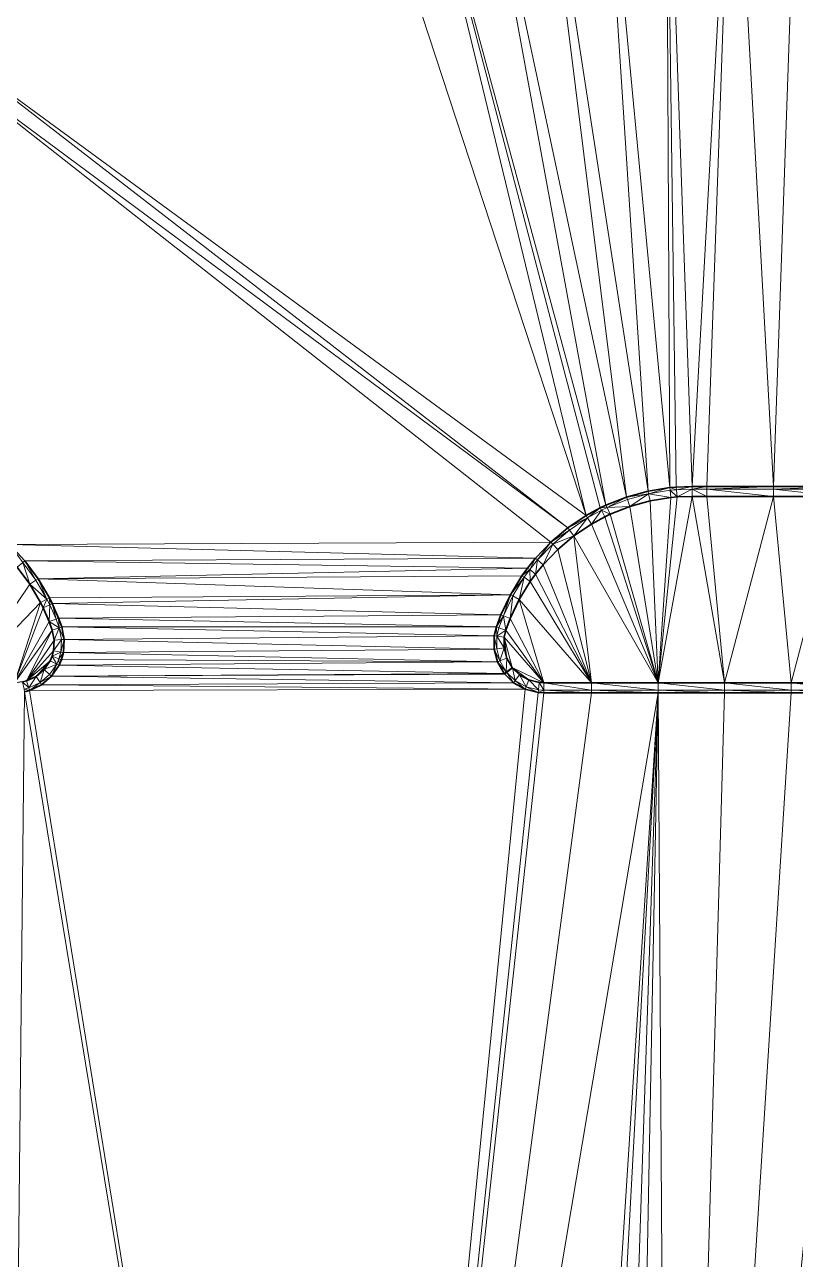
# Model space of a CAD drawing. Header units: metres. Extents: x 246428 to 246884, y 7418966 to 7419490.
# Drawn here: x 246725.31 to 246736.88, y 7419408.15 to 7419426.69 of the extents above; entities that cross this region are included whole.
import ezdxf

# ---------------------------------------------------------------- set-up
doc = ezdxf.new("R2010")
doc.units = ezdxf.units.M
doc.linetypes.add('blank name', pattern=[0])
doc.layers.add('_12D_UNMAPPED', color=7, linetype='Continuous')
for name, color, linetype, lineweight, true_color in [('KERB_BACK', 7, 'Continuous', 35, 0x5fd2ff), ('KERB_LINE', 7, 'Continuous', 18, 0xb9b9b9), ('KERB_LIP', 7, 'Continuous', 35, 0x5fd2ff), ('KERB_TOP', 7, 'Continuous', 18, 0xb9b9b9)]:
    doc.layers.add(name, color=color, linetype=linetype, lineweight=lineweight, true_color=true_color)

msp = doc.modelspace()

# ---------------------------------------------------------------- linework, layer by layer
at = {"layer": '_12D_UNMAPPED', "color": 3, "linetype": 'blank name', "lineweight": 0}
for points in [[(246733.742, 7419419.318, 35.244), (246724.128, 7419426.356, 34.996), (246729.94, 7419430.905, 35.058)], [(246724.128, 7419426.356, 34.996), (246724.175, 7419426.601, 34.995), (246729.94, 7419430.905, 35.058)], [(246724.175, 7419426.601, 34.995), (246724.179, 7419426.705, 34.994), (246728.94, 7419430.905, 35.039)], [(246729.94, 7419430.905, 35.058), (246724.175, 7419426.601, 34.995), (246728.94, 7419430.905, 35.039)], [(246730.94, 7419430.905, 35.076), (246733.742, 7419419.318, 35.244), (246729.94, 7419430.905, 35.058)], [(246731.94, 7419430.905, 35.094), (246734.037, 7419419.473, 35.247), (246730.94, 7419430.905, 35.076)], [(246733.951, 7419419.432, 35.246), (246733.742, 7419419.318, 35.244), (246730.94, 7419430.905, 35.076)], [(246734.037, 7419419.473, 35.247), (246733.951, 7419419.432, 35.246), (246730.94, 7419430.905, 35.076)], [(246732.94, 7419430.905, 35.112), (246734.347, 7419419.595, 35.252), (246731.94, 7419430.905, 35.094)], [(246734.347, 7419419.595, 35.252), (246734.037, 7419419.473, 35.247), (246731.94, 7419430.905, 35.094)], [(246733.94, 7419430.905, 35.131), (246734.668, 7419419.684, 35.257), (246732.94, 7419430.905, 35.112)], [(246734.668, 7419419.684, 35.257), (246734.347, 7419419.595, 35.252), (246732.94, 7419430.905, 35.112)], [(246734.94, 7419430.905, 35.149), (246734.997, 7419419.737, 35.262), (246733.94, 7419430.905, 35.131)], [(246734.997, 7419419.737, 35.262), (246734.668, 7419419.684, 35.257), (246733.94, 7419430.905, 35.131)], [(246735.329, 7419419.755, 35.268), (246735.092, 7419419.746, 35.264), (246734.94, 7419430.905, 35.149)], [(246735.94, 7419430.905, 35.167), (246735.33, 7419419.755, 35.268), (246734.94, 7419430.905, 35.149)], [(246735.092, 7419419.746, 35.264), (246734.997, 7419419.737, 35.262), (246734.94, 7419430.905, 35.149)], [(246735.33, 7419419.755, 35.268), (246735.329, 7419419.755, 35.268), (246734.94, 7419430.905, 35.149)], [(246735.552, 7419419.755, 35.272), (246735.33, 7419419.755, 35.268), (246735.94, 7419430.905, 35.167)], [(246736.552, 7419419.755, 35.29), (246735.552, 7419419.755, 35.272), (246735.94, 7419430.905, 35.167)], [(246736.94, 7419430.905, 35.185), (246736.552, 7419419.755, 35.29), (246735.94, 7419430.905, 35.167)], [(246737.552, 7419419.755, 35.308), (246736.552, 7419419.755, 35.29), (246736.94, 7419430.905, 35.185)], [(246724.128, 7419426.356, 34.996), (246733.465, 7419419.132, 35.241), (246724.031, 7419426.126, 34.996)], [(246733.742, 7419419.318, 35.244), (246733.465, 7419419.132, 35.241), (246724.128, 7419426.356, 34.996)], [(246733.465, 7419419.132, 35.241), (246733.21, 7419418.918, 35.239), (246724.031, 7419426.126, 34.996)], [(246733.21, 7419418.918, 35.239), (246725.088, 7419418.881, 35.089), (246724.031, 7419426.126, 34.996)], [(246734.347, 7419419.595, 35.252), (246734.668, 7419419.684, 35.257), (246734.676, 7419419.645, 35.407)], [(246734.668, 7419419.684, 35.257), (246734.997, 7419419.737, 35.262), (246734.676, 7419419.645, 35.407)], [(246734.997, 7419419.737, 35.262), (246735.001, 7419419.698, 35.412), (246734.676, 7419419.645, 35.407)], [(246734.676, 7419419.645, 35.407), (246735.001, 7419419.698, 35.412), (246735.013, 7419419.588, 35.412)], [(246734.997, 7419419.737, 35.262), (246735.092, 7419419.746, 35.264), (246735.095, 7419419.706, 35.414)], [(246734.997, 7419419.737, 35.262), (246735.095, 7419419.706, 35.414), (246735.001, 7419419.698, 35.412)], [(246735.001, 7419419.698, 35.412), (246735.095, 7419419.706, 35.414), (246735.104, 7419419.597, 35.414)], [(246735.001, 7419419.698, 35.412), (246735.104, 7419419.597, 35.414), (246735.013, 7419419.588, 35.412)], [(246735.092, 7419419.746, 35.264), (246735.329, 7419419.755, 35.268), (246735.095, 7419419.706, 35.414)], [(246735.329, 7419419.755, 35.268), (246735.329, 7419419.715, 35.418), (246735.095, 7419419.706, 35.414)], [(246735.095, 7419419.706, 35.414), (246735.329, 7419419.715, 35.418), (246735.104, 7419419.597, 35.414)], [(246735.329, 7419419.715, 35.418), (246735.329, 7419419.605, 35.418), (246735.104, 7419419.597, 35.414)], [(246735.329, 7419419.715, 35.418), (246735.329, 7419419.755, 35.268), (246735.33, 7419419.715, 35.418)], [(246735.329, 7419419.755, 35.268), (246735.33, 7419419.755, 35.268), (246735.33, 7419419.715, 35.418)], [(246735.329, 7419419.715, 35.418), (246735.33, 7419419.715, 35.418), (246735.329, 7419419.605, 35.418)], [(246735.329, 7419419.605, 35.418), (246735.33, 7419419.715, 35.418), (246735.33, 7419419.605, 35.418)], [(246735.552, 7419419.755, 35.272), (246735.552, 7419419.715, 35.422), (246735.33, 7419419.715, 35.418)], [(246735.33, 7419419.755, 35.268), (246735.552, 7419419.755, 35.272), (246735.33, 7419419.715, 35.418)], [(246735.33, 7419419.715, 35.418), (246735.552, 7419419.715, 35.422), (246735.552, 7419419.605, 35.422)], [(246735.33, 7419419.715, 35.418), (246735.552, 7419419.605, 35.422), (246735.33, 7419419.605, 35.418)], [(246736.552, 7419419.755, 35.29), (246736.552, 7419419.715, 35.44), (246735.552, 7419419.715, 35.422)], [(246735.552, 7419419.755, 35.272), (246736.552, 7419419.755, 35.29), (246735.552, 7419419.715, 35.422)], [(246735.552, 7419419.715, 35.422), (246736.552, 7419419.605, 35.44), (246735.552, 7419419.605, 35.422)], [(246735.552, 7419419.715, 35.422), (246736.552, 7419419.715, 35.44), (246736.552, 7419419.605, 35.44)], [(246737.552, 7419419.755, 35.308), (246737.552, 7419419.715, 35.458), (246736.552, 7419419.715, 35.44)], [(246736.552, 7419419.755, 35.29), (246737.552, 7419419.755, 35.308), (246736.552, 7419419.715, 35.44)], [(246736.552, 7419419.715, 35.44), (246737.552, 7419419.605, 35.458), (246736.552, 7419419.605, 35.44)], [(246736.552, 7419419.715, 35.44), (246737.552, 7419419.715, 35.458), (246737.552, 7419419.605, 35.458)], [(246733.951, 7419419.432, 35.246), (246734.037, 7419419.473, 35.247), (246734.054, 7419419.437, 35.397)], [(246734.037, 7419419.473, 35.247), (246734.347, 7419419.595, 35.252), (246734.054, 7419419.437, 35.397)], [(246734.347, 7419419.595, 35.252), (246734.359, 7419419.557, 35.402), (246734.054, 7419419.437, 35.397)], [(246734.054, 7419419.437, 35.397), (246734.359, 7419419.557, 35.402), (246734.394, 7419419.453, 35.402)], [(246734.347, 7419419.595, 35.252), (246734.676, 7419419.645, 35.407), (246734.359, 7419419.557, 35.402)], [(246734.359, 7419419.557, 35.402), (246734.676, 7419419.645, 35.407), (246734.394, 7419419.453, 35.402)], [(246734.676, 7419419.645, 35.407), (246734.7, 7419419.537, 35.407), (246734.394, 7419419.453, 35.402)], [(246734.394, 7419419.453, 35.402), (246734.7, 7419419.537, 35.407), (246734.818, 7419416.805, 35.439)], [(246734.676, 7419419.645, 35.407), (246735.013, 7419419.588, 35.412), (246734.7, 7419419.537, 35.407)], [(246734.7, 7419419.537, 35.407), (246735.013, 7419419.588, 35.412), (246734.818, 7419416.805, 35.439)], [(246735.104, 7419419.597, 35.414), (246735.329, 7419419.605, 35.418), (246734.818, 7419416.805, 35.439)], [(246734.818, 7419416.805, 35.439), (246735.329, 7419419.605, 35.418), (246735.818, 7419416.805, 35.457)], [(246735.013, 7419419.588, 35.412), (246735.104, 7419419.597, 35.414), (246734.818, 7419416.805, 35.439)], [(246735.818, 7419416.805, 35.457), (246735.329, 7419419.605, 35.418), (246735.33, 7419419.605, 35.418)], [(246735.552, 7419419.605, 35.422), (246735.818, 7419416.805, 35.457), (246735.33, 7419419.605, 35.418)], [(246736.552, 7419419.605, 35.44), (246735.818, 7419416.805, 35.457), (246735.552, 7419419.605, 35.422)], [(246736.818, 7419416.805, 35.476), (246735.818, 7419416.805, 35.457), (246736.552, 7419419.605, 35.44)], [(246737.552, 7419419.605, 35.458), (246736.818, 7419416.805, 35.476), (246736.552, 7419419.605, 35.44)], [(246737.818, 7419416.805, 35.494), (246736.818, 7419416.805, 35.476), (246737.552, 7419419.605, 35.458)], [(246733.465, 7419419.132, 35.241), (246733.742, 7419419.318, 35.244), (246733.762, 7419419.284, 35.394)], [(246733.742, 7419419.318, 35.244), (246733.951, 7419419.432, 35.246), (246733.762, 7419419.284, 35.394)], [(246733.951, 7419419.432, 35.246), (246733.969, 7419419.396, 35.396), (246733.762, 7419419.284, 35.394)], [(246733.762, 7419419.284, 35.394), (246733.969, 7419419.396, 35.396), (246733.819, 7419419.189, 35.394)], [(246733.969, 7419419.396, 35.396), (246734.018, 7419419.298, 35.396), (246733.819, 7419419.189, 35.394)], [(246733.819, 7419419.189, 35.394), (246734.018, 7419419.298, 35.396), (246734.818, 7419416.805, 35.439)], [(246733.951, 7419419.432, 35.246), (246734.054, 7419419.437, 35.397), (246733.969, 7419419.396, 35.396)], [(246733.969, 7419419.396, 35.396), (246734.054, 7419419.437, 35.397), (246734.099, 7419419.337, 35.397)], [(246733.969, 7419419.396, 35.396), (246734.099, 7419419.337, 35.397), (246734.018, 7419419.298, 35.396)], [(246734.018, 7419419.298, 35.396), (246734.099, 7419419.337, 35.397), (246734.818, 7419416.805, 35.439)], [(246734.054, 7419419.437, 35.397), (246734.394, 7419419.453, 35.402), (246734.099, 7419419.337, 35.397)], [(246734.099, 7419419.337, 35.397), (246734.394, 7419419.453, 35.402), (246734.818, 7419416.805, 35.439)], [(246733.21, 7419418.918, 35.239), (246733.465, 7419419.132, 35.241), (246733.489, 7419419.1, 35.391)], [(246733.465, 7419419.132, 35.241), (246733.762, 7419419.284, 35.394), (246733.489, 7419419.1, 35.391)], [(246733.489, 7419419.1, 35.391), (246733.762, 7419419.284, 35.394), (246733.556, 7419419.012, 35.391)], [(246733.762, 7419419.284, 35.394), (246733.819, 7419419.189, 35.394), (246733.556, 7419419.012, 35.391)], [(246733.556, 7419419.012, 35.391), (246733.819, 7419419.189, 35.394), (246734.818, 7419416.805, 35.439)], [(246725.088, 7419418.881, 35.089), (246733.21, 7419418.918, 35.239), (246732.98, 7419418.677, 35.236)], [(246732.98, 7419418.677, 35.236), (246733.21, 7419418.918, 35.239), (246733.01, 7419418.651, 35.386)], [(246733.21, 7419418.918, 35.239), (246733.238, 7419418.889, 35.389), (246733.01, 7419418.651, 35.386)], [(246733.21, 7419418.918, 35.239), (246733.489, 7419419.1, 35.391), (246733.238, 7419418.889, 35.389)], [(246733.238, 7419418.889, 35.389), (246733.489, 7419419.1, 35.391), (246733.556, 7419419.012, 35.391)], [(246733.238, 7419418.889, 35.389), (246733.556, 7419419.012, 35.391), (246733.313, 7419418.808, 35.389)], [(246733.313, 7419418.808, 35.389), (246733.556, 7419419.012, 35.391), (246733.818, 7419416.805, 35.421)], [(246733.818, 7419416.805, 35.421), (246733.556, 7419419.012, 35.391), (246734.818, 7419416.805, 35.439)], [(246725.088, 7419418.881, 35.089), (246725.314, 7419418.636, 35.095), (246725.283, 7419418.611, 35.245)], [(246725.314, 7419418.636, 35.095), (246725.088, 7419418.881, 35.089), (246732.98, 7419418.677, 35.236)], [(246733.01, 7419418.651, 35.386), (246733.238, 7419418.889, 35.389), (246733.093, 7419418.579, 35.386)], [(246733.238, 7419418.889, 35.389), (246733.313, 7419418.808, 35.389), (246733.093, 7419418.579, 35.386)], [(246733.093, 7419418.579, 35.386), (246733.313, 7419418.808, 35.389), (246733.818, 7419416.805, 35.421)], [(246725.283, 7419418.611, 35.245), (246725.388, 7419418.286, 35.252), (246725.199, 7419418.54, 35.245)], [(246725.314, 7419418.636, 35.095), (246725.479, 7419418.347, 35.252), (246725.283, 7419418.611, 35.245)], [(246725.283, 7419418.611, 35.245), (246725.479, 7419418.347, 35.252), (246725.388, 7419418.286, 35.252)], [(246725.314, 7419418.636, 35.095), (246732.98, 7419418.677, 35.236), (246732.86, 7419418.529, 35.235)], [(246725.314, 7419418.636, 35.095), (246725.513, 7419418.369, 35.102), (246725.479, 7419418.347, 35.252)], [(246725.513, 7419418.369, 35.102), (246725.314, 7419418.636, 35.095), (246732.86, 7419418.529, 35.235)], [(246732.86, 7419418.529, 35.235), (246732.98, 7419418.677, 35.236), (246732.892, 7419418.505, 35.385)], [(246732.98, 7419418.677, 35.236), (246733.01, 7419418.651, 35.386), (246732.892, 7419418.505, 35.385)], [(246732.892, 7419418.505, 35.385), (246733.01, 7419418.651, 35.386), (246732.979, 7419418.439, 35.385)], [(246733.01, 7419418.651, 35.386), (246733.093, 7419418.579, 35.386), (246732.979, 7419418.439, 35.385)], [(246732.979, 7419418.439, 35.385), (246733.093, 7419418.579, 35.386), (246733.818, 7419416.805, 35.421)], [(246725.388, 7419418.286, 35.252), (246724.387, 7419416.805, 35.249), (246725.199, 7419418.54, 35.245)], [(246725.513, 7419418.369, 35.102), (246725.646, 7419418.063, 35.258), (246725.479, 7419418.347, 35.252)], [(246725.513, 7419418.369, 35.102), (246732.86, 7419418.529, 35.235), (246732.776, 7419418.413, 35.235)], [(246725.513, 7419418.369, 35.102), (246732.776, 7419418.413, 35.235), (246732.602, 7419418.129, 35.235)], [(246725.682, 7419418.082, 35.108), (246725.513, 7419418.369, 35.102), (246732.602, 7419418.129, 35.235)], [(246725.513, 7419418.369, 35.102), (246725.682, 7419418.082, 35.108), (246725.646, 7419418.063, 35.258)], [(246732.602, 7419418.129, 35.235), (246732.776, 7419418.413, 35.235), (246732.809, 7419418.391, 35.385)], [(246732.602, 7419418.129, 35.235), (246732.809, 7419418.391, 35.385), (246732.638, 7419418.11, 35.385)], [(246732.638, 7419418.11, 35.385), (246732.809, 7419418.391, 35.385), (246732.734, 7419418.058, 35.385)], [(246732.809, 7419418.391, 35.385), (246732.9, 7419418.328, 35.385), (246732.734, 7419418.058, 35.385)], [(246732.776, 7419418.413, 35.235), (246732.86, 7419418.529, 35.235), (246732.892, 7419418.505, 35.385)], [(246732.776, 7419418.413, 35.235), (246732.892, 7419418.505, 35.385), (246732.809, 7419418.391, 35.385)], [(246732.809, 7419418.391, 35.385), (246732.892, 7419418.505, 35.385), (246732.9, 7419418.328, 35.385)], [(246732.892, 7419418.505, 35.385), (246732.979, 7419418.439, 35.385), (246732.9, 7419418.328, 35.385)], [(246732.9, 7419418.328, 35.385), (246732.979, 7419418.439, 35.385), (246733.818, 7419416.805, 35.421)], [(246725.549, 7419418.013, 35.258), (246724.387, 7419416.805, 35.249), (246725.388, 7419418.286, 35.252)], [(246725.479, 7419418.347, 35.252), (246725.646, 7419418.063, 35.258), (246725.388, 7419418.286, 35.252)], [(246725.646, 7419418.063, 35.258), (246725.549, 7419418.013, 35.258), (246725.388, 7419418.286, 35.252)], [(246732.734, 7419418.058, 35.385), (246732.9, 7419418.328, 35.385), (246733.818, 7419416.805, 35.421)], [(246725.157, 7419416.805, 35.263), (246724.387, 7419416.805, 35.249), (246725.549, 7419418.013, 35.258)], [(246725.589, 7419417.932, 35.26), (246725.157, 7419416.805, 35.263), (246725.549, 7419418.013, 35.258)], [(246725.646, 7419418.063, 35.258), (246725.589, 7419417.932, 35.26), (246725.549, 7419418.013, 35.258)], [(246725.646, 7419418.063, 35.258), (246725.688, 7419417.979, 35.26), (246725.589, 7419417.932, 35.26)], [(246725.682, 7419418.082, 35.108), (246725.688, 7419417.979, 35.26), (246725.646, 7419418.063, 35.258)], [(246725.724, 7419417.997, 35.11), (246725.682, 7419418.082, 35.108), (246732.602, 7419418.129, 35.235)], [(246725.682, 7419418.082, 35.108), (246725.724, 7419417.997, 35.11), (246725.688, 7419417.979, 35.26)], [(246725.724, 7419417.997, 35.11), (246725.782, 7419417.764, 35.264), (246725.688, 7419417.979, 35.26)], [(246725.724, 7419417.997, 35.11), (246732.602, 7419418.129, 35.235), (246732.46, 7419417.828, 35.235)], [(246725.819, 7419417.778, 35.114), (246725.724, 7419417.997, 35.11), (246732.46, 7419417.828, 35.235)], [(246725.724, 7419417.997, 35.11), (246725.819, 7419417.778, 35.114), (246725.782, 7419417.764, 35.264)], [(246732.46, 7419417.828, 35.235), (246732.602, 7419418.129, 35.235), (246732.497, 7419417.813, 35.385)], [(246732.602, 7419418.129, 35.235), (246732.638, 7419418.11, 35.385), (246732.497, 7419417.813, 35.385)], [(246732.497, 7419417.813, 35.385), (246732.638, 7419418.11, 35.385), (246732.599, 7419417.771, 35.385)], [(246732.638, 7419418.11, 35.385), (246732.734, 7419418.058, 35.385), (246732.599, 7419417.771, 35.385)], [(246732.599, 7419417.771, 35.385), (246732.734, 7419418.058, 35.385), (246733.102, 7419416.805, 35.408)], [(246733.102, 7419416.805, 35.408), (246732.734, 7419418.058, 35.385), (246733.818, 7419416.805, 35.421)], [(246725.679, 7419417.724, 35.264), (246725.157, 7419416.805, 35.263), (246725.589, 7419417.932, 35.26)], [(246725.688, 7419417.979, 35.26), (246725.679, 7419417.724, 35.264), (246725.589, 7419417.932, 35.26)], [(246725.688, 7419417.979, 35.26), (246725.782, 7419417.764, 35.264), (246725.679, 7419417.724, 35.264)], [(246725.819, 7419417.778, 35.114), (246732.46, 7419417.828, 35.235), (246732.392, 7419417.645, 35.235)], [(246732.392, 7419417.645, 35.235), (246732.46, 7419417.828, 35.235), (246732.497, 7419417.813, 35.385)], [(246732.392, 7419417.645, 35.235), (246732.497, 7419417.813, 35.385), (246732.43, 7419417.632, 35.385)], [(246732.43, 7419417.632, 35.385), (246732.497, 7419417.813, 35.385), (246732.534, 7419417.597, 35.385)], [(246732.497, 7419417.813, 35.385), (246732.599, 7419417.771, 35.385), (246732.534, 7419417.597, 35.385)], [(246725.725, 7419417.597, 35.266), (246725.157, 7419416.805, 35.263), (246725.679, 7419417.724, 35.264)], [(246725.782, 7419417.764, 35.264), (246725.829, 7419417.632, 35.266), (246725.679, 7419417.724, 35.264)], [(246725.829, 7419417.632, 35.266), (246725.725, 7419417.597, 35.266), (246725.679, 7419417.724, 35.264)], [(246725.829, 7419417.632, 35.266), (246725.755, 7419417.447, 35.268), (246725.725, 7419417.597, 35.266)], [(246725.829, 7419417.632, 35.266), (246725.865, 7419417.455, 35.268), (246725.755, 7419417.447, 35.268)], [(246725.819, 7419417.778, 35.114), (246725.829, 7419417.632, 35.266), (246725.782, 7419417.764, 35.264)], [(246725.819, 7419417.778, 35.114), (246725.867, 7419417.645, 35.116), (246725.829, 7419417.632, 35.266)], [(246725.867, 7419417.645, 35.116), (246725.819, 7419417.778, 35.114), (246732.392, 7419417.645, 35.235)], [(246725.867, 7419417.645, 35.116), (246725.905, 7419417.458, 35.118), (246725.829, 7419417.632, 35.266)], [(246725.905, 7419417.458, 35.118), (246725.865, 7419417.455, 35.268), (246725.829, 7419417.632, 35.266)], [(246725.867, 7419417.645, 35.116), (246732.392, 7419417.645, 35.235), (246732.36, 7419417.511, 35.237)], [(246725.905, 7419417.458, 35.118), (246725.867, 7419417.645, 35.116), (246732.36, 7419417.511, 35.237)], [(246732.36, 7419417.511, 35.237), (246732.392, 7419417.645, 35.235), (246732.399, 7419417.505, 35.387)], [(246732.392, 7419417.645, 35.235), (246732.43, 7419417.632, 35.385), (246732.399, 7419417.505, 35.387)], [(246732.399, 7419417.505, 35.387), (246732.43, 7419417.632, 35.385), (246732.534, 7419417.597, 35.385)], [(246732.534, 7419417.597, 35.385), (246732.599, 7419417.771, 35.385), (246733.102, 7419416.805, 35.408)], [(246725.338, 7419416.833, 35.266), (246725.157, 7419416.805, 35.263), (246725.725, 7419417.597, 35.266)], [(246725.755, 7419417.447, 35.268), (246725.338, 7419416.833, 35.266), (246725.725, 7419417.597, 35.266)], [(246725.745, 7419417.288, 35.27), (246725.338, 7419416.833, 35.266), (246725.755, 7419417.447, 35.268)], [(246725.865, 7419417.455, 35.268), (246725.853, 7419417.266, 35.27), (246725.745, 7419417.288, 35.27)], [(246725.865, 7419417.455, 35.268), (246725.745, 7419417.288, 35.27), (246725.755, 7419417.447, 35.268)], [(246725.905, 7419417.458, 35.118), (246725.892, 7419417.259, 35.12), (246725.853, 7419417.266, 35.27)], [(246725.905, 7419417.458, 35.118), (246725.853, 7419417.266, 35.27), (246725.865, 7419417.455, 35.268)], [(246725.892, 7419417.259, 35.12), (246725.905, 7419417.458, 35.118), (246732.358, 7419417.312, 35.239)], [(246725.905, 7419417.458, 35.118), (246732.36, 7419417.511, 35.237), (246732.358, 7419417.312, 35.239)], [(246732.358, 7419417.312, 35.239), (246732.36, 7419417.511, 35.237), (246732.398, 7419417.317, 35.389)], [(246732.36, 7419417.511, 35.237), (246732.399, 7419417.505, 35.387), (246732.398, 7419417.317, 35.389)], [(246732.398, 7419417.317, 35.389), (246732.399, 7419417.505, 35.387), (246732.507, 7419417.33, 35.389)], [(246732.399, 7419417.505, 35.387), (246732.534, 7419417.597, 35.385), (246732.508, 7419417.49, 35.387)], [(246732.399, 7419417.505, 35.387), (246732.508, 7419417.49, 35.387), (246732.507, 7419417.33, 35.389)], [(246732.507, 7419417.33, 35.389), (246732.508, 7419417.49, 35.387), (246732.548, 7419417.176, 35.392)], [(246732.508, 7419417.49, 35.387), (246732.534, 7419417.597, 35.385), (246733.102, 7419416.805, 35.408)], [(246732.548, 7419417.176, 35.392), (246732.508, 7419417.49, 35.387), (246732.628, 7419417.038, 35.394)], [(246732.628, 7419417.038, 35.394), (246732.508, 7419417.49, 35.387), (246733.102, 7419416.805, 35.408)], [(246725.693, 7419417.137, 35.27), (246725.338, 7419416.833, 35.266), (246725.745, 7419417.288, 35.27)], [(246725.722, 7419417.205, 35.271), (246725.693, 7419417.137, 35.27), (246725.745, 7419417.288, 35.27)], [(246725.853, 7419417.266, 35.27), (246725.722, 7419417.205, 35.271), (246725.745, 7419417.288, 35.27)], [(246725.853, 7419417.266, 35.27), (246725.826, 7419417.168, 35.271), (246725.722, 7419417.205, 35.271)], [(246725.892, 7419417.259, 35.12), (246725.826, 7419417.168, 35.271), (246725.853, 7419417.266, 35.27)], [(246725.892, 7419417.259, 35.12), (246725.864, 7419417.155, 35.121), (246725.826, 7419417.168, 35.271)], [(246725.864, 7419417.155, 35.121), (246725.892, 7419417.259, 35.12), (246732.409, 7419417.119, 35.242)], [(246725.892, 7419417.259, 35.12), (246732.358, 7419417.312, 35.239), (246732.409, 7419417.119, 35.242)], [(246732.358, 7419417.312, 35.239), (246732.398, 7419417.317, 35.389), (246732.446, 7419417.134, 35.392)], [(246732.409, 7419417.119, 35.242), (246732.358, 7419417.312, 35.239), (246732.446, 7419417.134, 35.392)], [(246732.446, 7419417.134, 35.392), (246732.398, 7419417.317, 35.389), (246732.507, 7419417.33, 35.389)], [(246732.446, 7419417.134, 35.392), (246732.507, 7419417.33, 35.389), (246732.548, 7419417.176, 35.392)], [(246725.482, 7419416.901, 35.267), (246725.338, 7419416.833, 35.266), (246725.693, 7419417.137, 35.27)], [(246725.604, 7419417.005, 35.269), (246725.482, 7419416.901, 35.267), (246725.693, 7419417.137, 35.27)], [(246725.792, 7419417.088, 35.27), (246725.604, 7419417.005, 35.269), (246725.693, 7419417.137, 35.27)], [(246725.792, 7419417.088, 35.27), (246725.686, 7419416.932, 35.269), (246725.604, 7419417.005, 35.269)], [(246725.715, 7419416.905, 35.119), (246725.686, 7419416.932, 35.269), (246725.792, 7419417.088, 35.27)], [(246725.792, 7419417.088, 35.27), (246725.693, 7419417.137, 35.27), (246725.722, 7419417.205, 35.271)], [(246725.827, 7419417.07, 35.12), (246725.715, 7419416.905, 35.119), (246725.792, 7419417.088, 35.27)], [(246725.715, 7419416.905, 35.119), (246725.827, 7419417.07, 35.12), (246732.509, 7419416.946, 35.244)], [(246725.826, 7419417.168, 35.271), (246725.792, 7419417.088, 35.27), (246725.722, 7419417.205, 35.271)], [(246725.827, 7419417.07, 35.12), (246725.792, 7419417.088, 35.27), (246725.826, 7419417.168, 35.271)], [(246725.864, 7419417.155, 35.121), (246725.827, 7419417.07, 35.12), (246725.826, 7419417.168, 35.271)], [(246725.827, 7419417.07, 35.12), (246725.864, 7419417.155, 35.121), (246732.409, 7419417.119, 35.242)], [(246725.827, 7419417.07, 35.12), (246732.409, 7419417.119, 35.242), (246732.509, 7419416.946, 35.244)], [(246732.409, 7419417.119, 35.242), (246732.446, 7419417.134, 35.392), (246732.541, 7419416.971, 35.394)], [(246732.509, 7419416.946, 35.244), (246732.409, 7419417.119, 35.242), (246732.541, 7419416.971, 35.394)], [(246732.541, 7419416.971, 35.394), (246732.446, 7419417.134, 35.392), (246732.548, 7419417.176, 35.392)], [(246732.541, 7419416.971, 35.394), (246732.548, 7419417.176, 35.392), (246732.628, 7419417.038, 35.394)], [(246725.371, 7419416.729, 35.266), (246725.338, 7419416.833, 35.266), (246725.482, 7419416.901, 35.267)], [(246725.542, 7419416.809, 35.267), (246725.371, 7419416.729, 35.266), (246725.482, 7419416.901, 35.267)], [(246725.542, 7419416.809, 35.267), (246725.482, 7419416.901, 35.267), (246725.604, 7419417.005, 35.269)], [(246725.686, 7419416.932, 35.269), (246725.542, 7419416.809, 35.267), (246725.604, 7419417.005, 35.269)], [(246725.715, 7419416.905, 35.119), (246725.542, 7419416.809, 35.267), (246725.686, 7419416.932, 35.269)], [(246725.715, 7419416.905, 35.119), (246725.564, 7419416.775, 35.117), (246725.542, 7419416.809, 35.267)], [(246725.564, 7419416.775, 35.117), (246725.715, 7419416.905, 35.119), (246732.651, 7419416.806, 35.248)], [(246725.715, 7419416.905, 35.119), (246732.509, 7419416.946, 35.244), (246732.519, 7419416.934, 35.244)], [(246725.715, 7419416.905, 35.119), (246732.519, 7419416.934, 35.244), (246732.651, 7419416.806, 35.248)], [(246732.509, 7419416.946, 35.244), (246732.541, 7419416.971, 35.394), (246732.55, 7419416.959, 35.394)], [(246732.519, 7419416.934, 35.244), (246732.509, 7419416.946, 35.244), (246732.55, 7419416.959, 35.394)], [(246732.651, 7419416.806, 35.248), (246732.519, 7419416.934, 35.244), (246732.55, 7419416.959, 35.394)], [(246732.541, 7419416.971, 35.394), (246732.628, 7419417.038, 35.394), (246732.635, 7419417.028, 35.394)], [(246732.55, 7419416.959, 35.394), (246732.541, 7419416.971, 35.394), (246732.635, 7419417.028, 35.394)], [(246732.675, 7419416.838, 35.398), (246732.55, 7419416.959, 35.394), (246732.635, 7419417.028, 35.394)], [(246732.651, 7419416.806, 35.248), (246732.55, 7419416.959, 35.394), (246732.675, 7419416.838, 35.398)], [(246732.88, 7419416.848, 35.402), (246732.628, 7419417.038, 35.394), (246733.102, 7419416.805, 35.408)], [(246732.741, 7419416.926, 35.398), (246732.628, 7419417.038, 35.394), (246732.88, 7419416.848, 35.402)], [(246732.635, 7419417.028, 35.394), (246732.628, 7419417.038, 35.394), (246732.741, 7419416.926, 35.398)], [(246732.675, 7419416.838, 35.398), (246732.635, 7419417.028, 35.394), (246732.741, 7419416.926, 35.398)], [(246732.84, 7419416.746, 35.402), (246732.675, 7419416.838, 35.398), (246732.741, 7419416.926, 35.398)], [(246732.84, 7419416.746, 35.402), (246732.741, 7419416.926, 35.398), (246732.88, 7419416.848, 35.402)], [(246725.279, 7419416.818, 35.266), (246725.157, 7419416.805, 35.263), (246725.338, 7419416.833, 35.266)], [(246725.371, 7419416.729, 35.266), (246725.279, 7419416.818, 35.266), (246725.338, 7419416.833, 35.266)], [(246725.371, 7419416.729, 35.266), (246725.301, 7419416.71, 35.266), (246725.279, 7419416.818, 35.266)], [(246725.383, 7419416.69, 35.116), (246725.301, 7419416.71, 35.266), (246725.371, 7419416.729, 35.266)], [(246725.383, 7419416.69, 35.116), (246725.309, 7419416.671, 35.116), (246725.301, 7419416.71, 35.266)], [(246725.383, 7419416.69, 35.116), (246725.371, 7419416.729, 35.266), (246725.542, 7419416.809, 35.267)], [(246725.564, 7419416.775, 35.117), (246725.383, 7419416.69, 35.116), (246725.542, 7419416.809, 35.267)], [(246725.383, 7419416.69, 35.116), (246725.564, 7419416.775, 35.117), (246732.825, 7419416.708, 35.252)], [(246730.008, 7419388.055, 35.487), (246725.383, 7419416.69, 35.116), (246732.825, 7419416.708, 35.252)], [(246725.564, 7419416.775, 35.117), (246732.651, 7419416.806, 35.248), (246732.825, 7419416.708, 35.252)], [(246730.008, 7419388.055, 35.487), (246732.825, 7419416.708, 35.252), (246733.018, 7419416.66, 35.256)], [(246732.825, 7419416.708, 35.252), (246732.651, 7419416.806, 35.248), (246732.675, 7419416.838, 35.398)], [(246732.825, 7419416.708, 35.252), (246732.675, 7419416.838, 35.398), (246732.84, 7419416.746, 35.402)], [(246733.018, 7419416.66, 35.256), (246732.825, 7419416.708, 35.252), (246732.84, 7419416.746, 35.402)], [(246733.023, 7419416.7, 35.406), (246732.84, 7419416.746, 35.402), (246732.88, 7419416.848, 35.402)], [(246733.018, 7419416.66, 35.256), (246732.84, 7419416.746, 35.402), (246733.023, 7419416.7, 35.406)], [(246733.023, 7419416.7, 35.406), (246732.88, 7419416.848, 35.402), (246733.035, 7419416.809, 35.406)], [(246733.035, 7419416.809, 35.406), (246732.88, 7419416.848, 35.402), (246733.102, 7419416.805, 35.408)], [(246733.018, 7419416.66, 35.256), (246733.023, 7419416.7, 35.406), (246733.102, 7419416.695, 35.408)], [(246733.102, 7419416.655, 35.258), (246733.018, 7419416.66, 35.256), (246733.102, 7419416.695, 35.408)], [(246733.102, 7419416.695, 35.408), (246733.023, 7419416.7, 35.406), (246733.035, 7419416.809, 35.406)], [(246733.102, 7419416.695, 35.408), (246733.035, 7419416.809, 35.406), (246733.102, 7419416.805, 35.408)], [(246733.818, 7419416.695, 35.421), (246733.102, 7419416.805, 35.408), (246733.818, 7419416.805, 35.421)], [(246733.818, 7419416.695, 35.421), (246733.102, 7419416.695, 35.408), (246733.102, 7419416.805, 35.408)], [(246733.818, 7419416.655, 35.271), (246733.102, 7419416.655, 35.258), (246733.102, 7419416.695, 35.408)], [(246733.818, 7419416.655, 35.271), (246733.102, 7419416.695, 35.408), (246733.818, 7419416.695, 35.421)], [(246734.818, 7419416.695, 35.439), (246733.818, 7419416.805, 35.421), (246734.818, 7419416.805, 35.439)], [(246734.818, 7419416.695, 35.439), (246733.818, 7419416.695, 35.421), (246733.818, 7419416.805, 35.421)], [(246734.818, 7419416.655, 35.289), (246733.818, 7419416.695, 35.421), (246734.818, 7419416.695, 35.439)], [(246734.818, 7419416.655, 35.289), (246733.818, 7419416.655, 35.271), (246733.818, 7419416.695, 35.421)], [(246735.818, 7419416.695, 35.457), (246734.818, 7419416.805, 35.439), (246735.818, 7419416.805, 35.457)], [(246735.818, 7419416.695, 35.457), (246734.818, 7419416.695, 35.439), (246734.818, 7419416.805, 35.439)], [(246735.818, 7419416.655, 35.307), (246734.818, 7419416.695, 35.439), (246735.818, 7419416.695, 35.457)], [(246735.818, 7419416.655, 35.307), (246734.818, 7419416.655, 35.289), (246734.818, 7419416.695, 35.439)], [(246736.818, 7419416.695, 35.476), (246735.818, 7419416.805, 35.457), (246736.818, 7419416.805, 35.476)], [(246736.818, 7419416.695, 35.476), (246735.818, 7419416.695, 35.457), (246735.818, 7419416.805, 35.457)], [(246736.818, 7419416.655, 35.326), (246735.818, 7419416.695, 35.457), (246736.818, 7419416.695, 35.476)], [(246736.818, 7419416.655, 35.326), (246735.818, 7419416.655, 35.307), (246735.818, 7419416.695, 35.457)], [(246737.818, 7419416.695, 35.494), (246736.818, 7419416.805, 35.476), (246737.818, 7419416.805, 35.494)], [(246737.818, 7419416.695, 35.494), (246736.818, 7419416.695, 35.476), (246736.818, 7419416.805, 35.476)], [(246737.818, 7419416.655, 35.344), (246736.818, 7419416.695, 35.476), (246737.818, 7419416.695, 35.494)], [(246737.818, 7419416.655, 35.344), (246736.818, 7419416.655, 35.326), (246736.818, 7419416.695, 35.476)], [(246730.008, 7419388.055, 35.487), (246725.008, 7419388.055, 35.396), (246725.309, 7419416.671, 35.116)], [(246730.008, 7419388.055, 35.487), (246725.309, 7419416.671, 35.116), (246725.383, 7419416.69, 35.116)], [(246733.102, 7419416.655, 35.258), (246730.008, 7419388.055, 35.487), (246733.018, 7419416.66, 35.256)], [(246733.818, 7419416.655, 35.271), (246730.008, 7419388.055, 35.487), (246733.102, 7419416.655, 35.258)], [(246730.008, 7419388.055, 35.487), (246734.818, 7419416.655, 35.289), (246732.983, 7419388.055, 35.542)], [(246733.818, 7419416.655, 35.271), (246734.818, 7419416.655, 35.289), (246730.008, 7419388.055, 35.487)], [(246734.818, 7419416.655, 35.289), (246732.983, 7419388.055, 35.542), (246732.983, 7419388.055, 35.542)], [(246734.818, 7419416.655, 35.289), (246733.271, 7419388.055, 35.547), (246732.983, 7419388.055, 35.542)], [(246734.818, 7419416.655, 35.289), (246733.862, 7419388.055, 35.559), (246733.271, 7419388.055, 35.547)], [(246734.271, 7419388.055, 35.567), (246733.862, 7419388.055, 35.559), (246734.818, 7419416.655, 35.289)], [(246735.008, 7419388.055, 35.579), (246734.271, 7419388.055, 35.567), (246734.818, 7419416.655, 35.289)], [(246735.008, 7419388.055, 35.579), (246734.818, 7419416.655, 35.289), (246735.818, 7419416.655, 35.307)], [(246737.818, 7419416.655, 35.344), (246735.008, 7419388.055, 35.579), (246736.818, 7419416.655, 35.326)], [(246735.008, 7419388.055, 35.579), (246739.818, 7419416.655, 35.38), (246736.271, 7419388.055, 35.603)], [(246736.818, 7419416.655, 35.326), (246735.008, 7419388.055, 35.579), (246735.818, 7419416.655, 35.307)], [(246737.818, 7419416.655, 35.344), (246738.818, 7419416.655, 35.362), (246735.008, 7419388.055, 35.579)], [(246738.818, 7419416.655, 35.362), (246739.818, 7419416.655, 35.38), (246735.008, 7419388.055, 35.579)], [(246739.818, 7419416.655, 35.38), (246737.271, 7419388.055, 35.621), (246736.271, 7419388.055, 35.603)]]:
    msp.add_3dface(points, dxfattribs=at)
at = {"layer": 'KERB_BACK'}
for points in [[(246735.329, 7419419.605, 35.418), (246735.104, 7419419.597, 35.414), (246735.013, 7419419.588, 35.412), (246734.7, 7419419.537, 35.407), (246734.394, 7419419.453, 35.402), (246734.099, 7419419.337, 35.397), (246734.018, 7419419.298, 35.396), (246733.819, 7419419.189, 35.394), (246733.556, 7419419.012, 35.391), (246733.313, 7419418.808, 35.389), (246733.093, 7419418.579, 35.386), (246732.979, 7419418.439, 35.385), (246732.9, 7419418.328, 35.385), (246732.734, 7419418.058, 35.385), (246732.599, 7419417.771, 35.385), (246732.534, 7419417.597, 35.385), (246732.508, 7419417.49, 35.387), (246732.507, 7419417.33, 35.389), (246732.548, 7419417.176, 35.392), (246732.628, 7419417.038, 35.394), (246732.635, 7419417.028, 35.394), (246732.741, 7419416.926, 35.398), (246732.88, 7419416.848, 35.402), (246733.035, 7419416.809, 35.406), (246733.102, 7419416.805, 35.408), (246733.818, 7419416.805, 35.421), (246734.818, 7419416.805, 35.439), (246735.818, 7419416.805, 35.457), (246736.818, 7419416.805, 35.476), (246737.818, 7419416.805, 35.494)], [(246737.552, 7419419.605, 35.458), (246736.552, 7419419.605, 35.44), (246735.552, 7419419.605, 35.422), (246735.33, 7419419.605, 35.418), (246735.329, 7419419.605, 35.418)], [(246725.279, 7419416.818, 35.266), (246725.338, 7419416.833, 35.266), (246725.482, 7419416.901, 35.267), (246725.604, 7419417.005, 35.269), (246725.693, 7419417.137, 35.27), (246725.722, 7419417.205, 35.271), (246725.745, 7419417.288, 35.27), (246725.755, 7419417.447, 35.268), (246725.725, 7419417.597, 35.266), (246725.679, 7419417.724, 35.264), (246725.589, 7419417.932, 35.26), (246725.549, 7419418.013, 35.258), (246725.388, 7419418.286, 35.252), (246725.199, 7419418.54, 35.245)]]:
    msp.add_polyline3d(points, dxfattribs=at)
at = {"layer": 'KERB_LINE'}
for points in [[(246735.329, 7419419.755, 35.268), (246735.092, 7419419.746, 35.264), (246734.997, 7419419.737, 35.262), (246734.668, 7419419.684, 35.257), (246734.347, 7419419.595, 35.252), (246734.037, 7419419.473, 35.247), (246733.951, 7419419.432, 35.246), (246733.742, 7419419.318, 35.244), (246733.465, 7419419.132, 35.241), (246733.21, 7419418.918, 35.239), (246732.98, 7419418.677, 35.236), (246732.86, 7419418.529, 35.235), (246732.776, 7419418.413, 35.235), (246732.602, 7419418.129, 35.235), (246732.46, 7419417.828, 35.235), (246732.392, 7419417.645, 35.235), (246732.36, 7419417.511, 35.237), (246732.358, 7419417.312, 35.239), (246732.409, 7419417.119, 35.242), (246732.509, 7419416.946, 35.244), (246732.519, 7419416.934, 35.244), (246732.651, 7419416.806, 35.248), (246732.825, 7419416.708, 35.252), (246733.018, 7419416.66, 35.256), (246733.102, 7419416.655, 35.258), (246733.818, 7419416.655, 35.271), (246734.818, 7419416.655, 35.289), (246735.818, 7419416.655, 35.307), (246736.818, 7419416.655, 35.326), (246737.818, 7419416.655, 35.344)], [(246737.552, 7419419.755, 35.308), (246736.552, 7419419.755, 35.29), (246735.552, 7419419.755, 35.272), (246735.33, 7419419.755, 35.268), (246735.329, 7419419.755, 35.268)], [(246725.309, 7419416.671, 35.116), (246725.383, 7419416.69, 35.116), (246725.564, 7419416.775, 35.117), (246725.715, 7419416.905, 35.119), (246725.827, 7419417.07, 35.12), (246725.864, 7419417.155, 35.121), (246725.892, 7419417.259, 35.12), (246725.905, 7419417.458, 35.118), (246725.867, 7419417.645, 35.116), (246725.819, 7419417.778, 35.114), (246725.724, 7419417.997, 35.11), (246725.682, 7419418.082, 35.108), (246725.513, 7419418.369, 35.102), (246725.314, 7419418.636, 35.095), (246725.088, 7419418.881, 35.089)]]:
    msp.add_polyline3d(points, dxfattribs=at)
at = {"layer": 'KERB_LIP'}
for points in [[(246735.329, 7419419.755, 35.268), (246735.092, 7419419.746, 35.264), (246734.997, 7419419.737, 35.262), (246734.668, 7419419.684, 35.257), (246734.347, 7419419.595, 35.252), (246734.037, 7419419.473, 35.247), (246733.951, 7419419.432, 35.246), (246733.742, 7419419.318, 35.244), (246733.465, 7419419.132, 35.241), (246733.21, 7419418.918, 35.239), (246732.98, 7419418.677, 35.236), (246732.86, 7419418.529, 35.235), (246732.776, 7419418.413, 35.235), (246732.602, 7419418.129, 35.235), (246732.46, 7419417.828, 35.235), (246732.392, 7419417.645, 35.235), (246732.36, 7419417.511, 35.237), (246732.358, 7419417.312, 35.239), (246732.409, 7419417.119, 35.242), (246732.509, 7419416.946, 35.244), (246732.519, 7419416.934, 35.244), (246732.651, 7419416.806, 35.248), (246732.825, 7419416.708, 35.252), (246733.018, 7419416.66, 35.256), (246733.102, 7419416.655, 35.258), (246733.818, 7419416.655, 35.271), (246734.818, 7419416.655, 35.289), (246735.818, 7419416.655, 35.307), (246736.818, 7419416.655, 35.326), (246737.818, 7419416.655, 35.344)], [(246737.552, 7419419.755, 35.308), (246736.552, 7419419.755, 35.29), (246735.552, 7419419.755, 35.272), (246735.33, 7419419.755, 35.268), (246735.329, 7419419.755, 35.268)], [(246725.309, 7419416.671, 35.116), (246725.383, 7419416.69, 35.116), (246725.564, 7419416.775, 35.117), (246725.715, 7419416.905, 35.119), (246725.827, 7419417.07, 35.12), (246725.864, 7419417.155, 35.121), (246725.892, 7419417.259, 35.12), (246725.905, 7419417.458, 35.118), (246725.867, 7419417.645, 35.116), (246725.819, 7419417.778, 35.114), (246725.724, 7419417.997, 35.11), (246725.682, 7419418.082, 35.108), (246725.513, 7419418.369, 35.102), (246725.314, 7419418.636, 35.095), (246725.088, 7419418.881, 35.089)]]:
    msp.add_polyline3d(points, dxfattribs=at)
at = {"layer": 'KERB_TOP'}
for points in [[(246735.329, 7419419.715, 35.418), (246735.095, 7419419.706, 35.414), (246735.001, 7419419.698, 35.412), (246734.676, 7419419.645, 35.407), (246734.359, 7419419.557, 35.402), (246734.054, 7419419.437, 35.397), (246733.969, 7419419.396, 35.396), (246733.762, 7419419.284, 35.394), (246733.489, 7419419.1, 35.391), (246733.238, 7419418.889, 35.389), (246733.01, 7419418.651, 35.386), (246732.892, 7419418.505, 35.385), (246732.809, 7419418.391, 35.385), (246732.638, 7419418.11, 35.385), (246732.497, 7419417.813, 35.385), (246732.43, 7419417.632, 35.385), (246732.399, 7419417.505, 35.387), (246732.398, 7419417.317, 35.389), (246732.446, 7419417.134, 35.392), (246732.541, 7419416.971, 35.394), (246732.55, 7419416.959, 35.394), (246732.675, 7419416.838, 35.398), (246732.84, 7419416.746, 35.402), (246733.023, 7419416.7, 35.406), (246733.102, 7419416.695, 35.408), (246733.818, 7419416.695, 35.421), (246734.818, 7419416.695, 35.439), (246735.818, 7419416.695, 35.457), (246736.818, 7419416.695, 35.476), (246737.818, 7419416.695, 35.494)], [(246737.552, 7419419.715, 35.458), (246736.552, 7419419.715, 35.44), (246735.552, 7419419.715, 35.422), (246735.33, 7419419.715, 35.418), (246735.329, 7419419.715, 35.418)], [(246725.301, 7419416.71, 35.266), (246725.371, 7419416.729, 35.266), (246725.542, 7419416.809, 35.267), (246725.686, 7419416.932, 35.269), (246725.792, 7419417.088, 35.27), (246725.826, 7419417.168, 35.271), (246725.853, 7419417.266, 35.27), (246725.865, 7419417.455, 35.268), (246725.829, 7419417.632, 35.266), (246725.782, 7419417.764, 35.264), (246725.688, 7419417.979, 35.26), (246725.646, 7419418.063, 35.258), (246725.479, 7419418.347, 35.252), (246725.283, 7419418.611, 35.245)]]:
    msp.add_polyline3d(points, dxfattribs=at)

doc.saveas('drawing.dxf')
